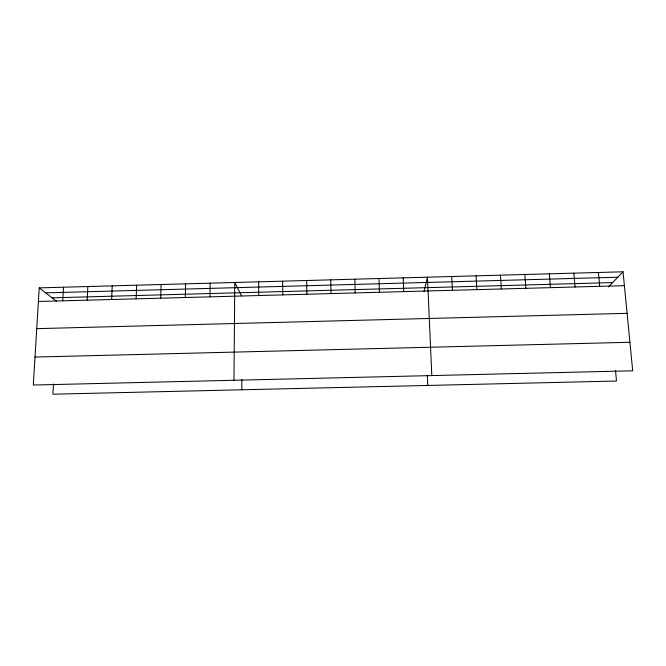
<?xml version="1.0" encoding="UTF-8"?>
<svg xmlns="http://www.w3.org/2000/svg" width="666" height="666" viewBox="0 0 666 666"><rect width="100%" height="100%" fill="white"/><g stroke="black" fill="none" stroke-linecap="round" stroke-linejoin="round"><path stroke-width="1" d="M258.674 295.538L258.699 281.835M241.783 389.793L241.841 379.537M233.982 380.278L234.773 282.492L241.533 295.887M209.965 296.853L210.165 283.167M185.315 297.519L185.606 283.849M160.706 298.185L161.089 284.524M136.155 298.851L136.622 285.198M111.647 299.509L112.204 285.872M87.179 300.175L87.837 286.538M62.762 300.832L63.503 287.213M53.488 384.016L52.922 394.205L616.491 381.035L615.509 370.429M39.227 287.879L33.3 385.04L632.7 370.804L623.043 271.795L39.227 287.879L56.543 301.282M424.017 291.6L427.455 277.181L431.809 375.574M608.499 286.896L623.043 271.795M45.679 292.882L617.807 277.223M52.073 297.827L612.637 282.6M38.395 301.49L624.4 285.656M36.738 328.654L627.097 313.328M35.007 357.059L629.919 342.274M598.434 272.469L599.691 286.322M573.867 273.143L575.033 286.988M549.35 273.818L550.424 287.654M524.883 274.492L525.857 288.32M500.457 275.166L501.34 288.977M476.073 275.841L476.864 289.643M451.739 276.515L452.439 290.301M427.339 375.133L427.78 385.447M403.205 277.847L403.729 291.616M379.012 278.513L379.437 292.274M354.861 279.179L355.194 292.932M330.752 279.845L331.002 293.581M306.693 280.511L306.843 294.239M282.675 281.169L282.742 294.888"/></g></svg>
